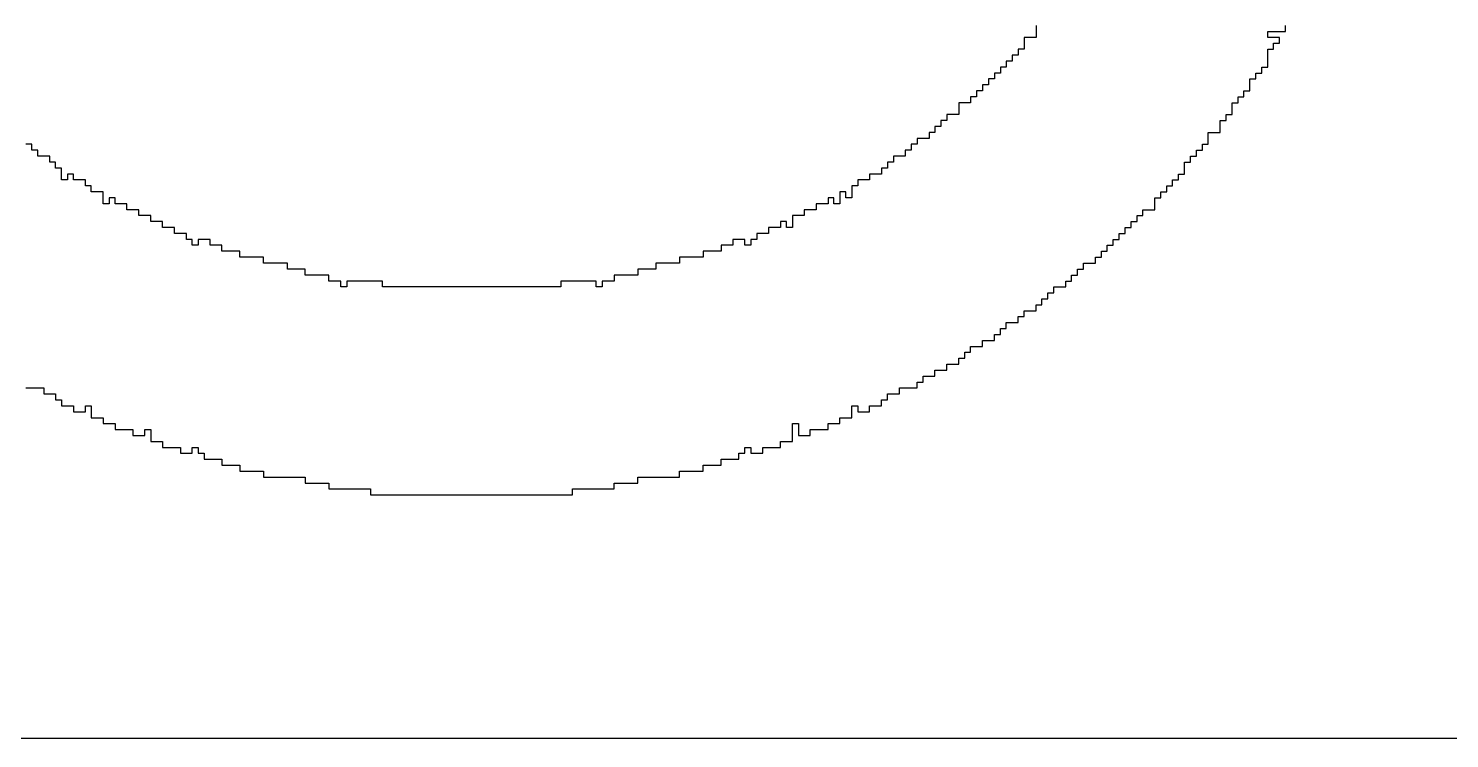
# Model space of a CAD drawing. Header units: millimetres. Extents: x -0.1 to 49.1, y -0.1 to 70.1.
# Drawn here: x 26.89 to 32.36, y 48.17 to 50.9 of the extents above; entities that cross this region are included whole.
import ezdxf

# ---------------------------------------------------------------- set-up
doc = ezdxf.new("R2010")
doc.units = ezdxf.units.MM
doc.layers.add('TopOverlay', color=2, linetype='Continuous')

msp = doc.modelspace()

# ---------------------------------------------------------------- linework, layer by layer
at = {"layer": 'TopOverlay'}
for p, q in [((30.7712, 50.9154), (30.7712, 50.8925)), ((31.7323, 50.8925), (31.7323, 50.9154)), ((30.7712, 50.8696), (30.7254, 50.8696)), ((30.7254, 50.8696), (30.7254, 50.8467)), ((30.7712, 50.8925), (30.7712, 50.8696)), ((31.6637, 50.8696), (31.6637, 50.8925)), ((31.6637, 50.8925), (31.7323, 50.8925)), ((31.7094, 50.8696), (31.6637, 50.8696)), ((31.7094, 50.8467), (31.7094, 50.8696)), ((30.7025, 50.801), (30.6796, 50.801)), ((30.6796, 50.801), (30.6796, 50.7781)), ((30.7254, 50.8239), (30.7025, 50.8239)), ((30.7025, 50.8239), (30.7025, 50.801)), ((30.7254, 50.8467), (30.7254, 50.8239)), ((31.6637, 50.801), (31.6637, 50.8239)), ((31.6637, 50.8239), (31.6865, 50.8239)), ((31.6637, 50.7781), (31.6637, 50.801)), ((31.6865, 50.8239), (31.6865, 50.8467)), ((31.6865, 50.8467), (31.7094, 50.8467)), ((30.6567, 50.7552), (30.6338, 50.7552)), ((30.6338, 50.7552), (30.6338, 50.7323)), ((30.6796, 50.7781), (30.6567, 50.7781)), ((30.6567, 50.7781), (30.6567, 50.7552)), ((31.6408, 50.7323), (31.6408, 50.7552)), ((31.6408, 50.7552), (31.6637, 50.7552)), ((31.6637, 50.7552), (31.6637, 50.7781)), ((30.611, 50.7094), (30.5881, 50.7094)), ((30.5881, 50.7094), (30.5881, 50.6865)), ((30.6338, 50.7323), (30.611, 50.7323)), ((30.611, 50.7323), (30.611, 50.7094)), ((31.595, 50.6865), (31.595, 50.7094)), ((31.595, 50.7094), (31.6179, 50.7094)), ((31.6179, 50.7094), (31.6179, 50.7323)), ((31.6179, 50.7323), (31.6408, 50.7323)), ((30.5423, 50.6408), (30.5194, 50.6408)), ((30.5194, 50.6408), (30.5194, 50.6179)), ((30.5652, 50.6637), (30.5423, 50.6637)), ((30.5423, 50.6637), (30.5423, 50.6408)), ((30.5881, 50.6865), (30.5652, 50.6865)), ((30.5652, 50.6865), (30.5652, 50.6637)), ((31.5492, 50.6179), (31.5492, 50.6408)), ((31.5492, 50.6408), (31.5721, 50.6408)), ((31.5721, 50.6408), (31.5721, 50.6637)), ((31.5721, 50.6637), (31.595, 50.6637)), ((31.595, 50.6637), (31.595, 50.6865)), ((30.5194, 50.6179), (30.4736, 50.6179)), ((30.4736, 50.6179), (30.4736, 50.595)), ((30.4736, 50.595), (30.4736, 50.5721)), ((31.5263, 50.595), (31.5263, 50.6179)), ((31.5263, 50.6179), (31.5492, 50.6179)), ((31.5263, 50.5721), (31.5263, 50.595)), ((30.405, 50.5264), (30.3821, 50.5264)), ((30.3821, 50.5264), (30.3821, 50.5035)), ((30.4279, 50.5492), (30.405, 50.5492)), ((30.405, 50.5492), (30.405, 50.5264)), ((30.4736, 50.5721), (30.4279, 50.5721)), ((30.4279, 50.5721), (30.4279, 50.5492)), ((31.4806, 50.5264), (31.4806, 50.5492)), ((31.4806, 50.5492), (31.5035, 50.5492)), ((31.4806, 50.5035), (31.4806, 50.5264)), ((31.5035, 50.5492), (31.5035, 50.5721)), ((31.5035, 50.5721), (31.5263, 50.5721)), ((30.3592, 50.4806), (30.3135, 50.4806)), ((30.3135, 50.4806), (30.3135, 50.4577)), ((30.3821, 50.5035), (30.3592, 50.5035)), ((30.3592, 50.5035), (30.3592, 50.4806)), ((31.4348, 50.4806), (31.4348, 50.5035)), ((31.4348, 50.5035), (31.4806, 50.5035)), ((31.4348, 50.4577), (31.4348, 50.4806)), ((26.9036, 50.4577), (26.8807, 50.4577)), ((26.9036, 50.4348), (26.9036, 50.4577)), ((26.9265, 50.4348), (26.9036, 50.4348)), ((26.9265, 50.4119), (26.9265, 50.4348)), ((30.2906, 50.4348), (30.2677, 50.4348)), ((30.2677, 50.4348), (30.2677, 50.4119)), ((30.3135, 50.4577), (30.2906, 50.4577)), ((30.2906, 50.4577), (30.2906, 50.4348)), ((31.389, 50.4119), (31.389, 50.4348)), ((31.389, 50.4348), (31.4119, 50.4348)), ((31.4119, 50.4348), (31.4119, 50.4577)), ((31.4119, 50.4577), (31.4348, 50.4577)), ((26.9723, 50.4119), (26.9265, 50.4119)), ((26.9723, 50.389), (26.9723, 50.4119)), ((26.9952, 50.389), (26.9723, 50.389)), ((26.9952, 50.3662), (26.9952, 50.389)), ((27.0181, 50.3662), (26.9952, 50.3662)), ((27.0181, 50.3433), (27.0181, 50.3662)), ((30.199, 50.3662), (30.1761, 50.3662)), ((30.1761, 50.3662), (30.1761, 50.3433)), ((30.2219, 50.389), (30.199, 50.389)), ((30.199, 50.389), (30.199, 50.3662)), ((30.2677, 50.4119), (30.2219, 50.4119)), ((30.2219, 50.4119), (30.2219, 50.389)), ((31.3433, 50.3662), (31.3433, 50.389)), ((31.3433, 50.389), (31.3662, 50.389)), ((31.3433, 50.3433), (31.3433, 50.3662)), ((31.3662, 50.389), (31.3662, 50.4119)), ((31.3662, 50.4119), (31.389, 50.4119)), ((27.0181, 50.3204), (27.0181, 50.3433)), ((27.0409, 50.3204), (27.0181, 50.3204)), ((27.0638, 50.3433), (27.0409, 50.3433)), ((27.0409, 50.3433), (27.0409, 50.3204)), ((27.0638, 50.3204), (27.0638, 50.3433)), ((27.1096, 50.3204), (27.0638, 50.3204)), ((27.1096, 50.2975), (27.1096, 50.3204)), ((30.1304, 50.3204), (30.0846, 50.3204)), ((30.0846, 50.3204), (30.0846, 50.2975)), ((30.1761, 50.3433), (30.1304, 50.3433)), ((30.1304, 50.3433), (30.1304, 50.3204)), ((31.2975, 50.2975), (31.2975, 50.3204)), ((31.2975, 50.3204), (31.3204, 50.3204)), ((31.3204, 50.3204), (31.3204, 50.3433)), ((31.3204, 50.3433), (31.3433, 50.3433)), ((27.1325, 50.2975), (27.1096, 50.2975)), ((27.1325, 50.2746), (27.1325, 50.2975)), ((27.1782, 50.2746), (27.1325, 50.2746)), ((27.1782, 50.2517), (27.1782, 50.2746)), ((27.1782, 50.2288), (27.1782, 50.2517)), ((27.224, 50.2517), (27.2011, 50.2517)), ((27.2011, 50.2517), (27.2011, 50.2288)), ((27.224, 50.2288), (27.224, 50.2517)), ((29.9931, 50.2517), (29.9702, 50.2517)), ((29.9702, 50.2517), (29.9702, 50.2288)), ((29.9931, 50.2288), (29.9931, 50.2517)), ((30.0388, 50.2746), (30.016, 50.2746)), ((30.016, 50.2746), (30.016, 50.2517)), ((30.016, 50.2517), (30.016, 50.2288)), ((30.0388, 50.2517), (30.0388, 50.2746)), ((30.0617, 50.2517), (30.0388, 50.2517)), ((30.0846, 50.2975), (30.0617, 50.2975)), ((30.0617, 50.2975), (30.0617, 50.2746)), ((30.0617, 50.2746), (30.0617, 50.2517)), ((31.2288, 50.2288), (31.2288, 50.2517)), ((31.2288, 50.2517), (31.2517, 50.2517)), ((31.2517, 50.2517), (31.2517, 50.2746)), ((31.2517, 50.2746), (31.2746, 50.2746)), ((31.2746, 50.2746), (31.2746, 50.2975)), ((31.2746, 50.2975), (31.2975, 50.2975)), ((27.2011, 50.2288), (27.1782, 50.2288)), ((27.2698, 50.2288), (27.224, 50.2288)), ((27.2698, 50.206), (27.2698, 50.2288)), ((27.3156, 50.206), (27.2698, 50.206)), ((27.3156, 50.1831), (27.3156, 50.206)), ((29.9244, 50.206), (29.8786, 50.206)), ((29.8786, 50.206), (29.8786, 50.1831)), ((29.9702, 50.2288), (29.9244, 50.2288)), ((29.9244, 50.2288), (29.9244, 50.206)), ((30.016, 50.2288), (29.9931, 50.2288)), ((31.1831, 50.1831), (31.1831, 50.206)), ((31.1831, 50.206), (31.2288, 50.206)), ((31.2288, 50.206), (31.2288, 50.2288)), ((27.3613, 50.1831), (27.3156, 50.1831)), ((27.3613, 50.1602), (27.3613, 50.1831)), ((27.4071, 50.1602), (27.3613, 50.1602)), ((27.4071, 50.1373), (27.4071, 50.1602)), ((29.81, 50.1602), (29.7871, 50.1602)), ((29.7871, 50.1602), (29.7871, 50.1373)), ((29.81, 50.1373), (29.81, 50.1602)), ((29.8786, 50.1831), (29.8329, 50.1831)), ((29.8329, 50.1831), (29.8329, 50.1602)), ((29.8329, 50.1602), (29.8329, 50.1373)), ((31.1373, 50.1373), (31.1373, 50.1602)), ((31.1373, 50.1602), (31.1602, 50.1602)), ((31.1602, 50.1602), (31.1602, 50.1831)), ((31.1602, 50.1831), (31.1831, 50.1831)), ((27.4529, 50.1373), (27.4071, 50.1373)), ((27.4529, 50.1144), (27.4529, 50.1373)), ((27.4986, 50.1144), (27.4529, 50.1144)), ((27.4986, 50.0915), (27.4986, 50.1144)), ((27.5215, 50.0915), (27.4986, 50.0915)), ((27.5215, 50.0687), (27.5215, 50.0915)), ((27.5902, 50.0915), (27.5444, 50.0915)), ((27.5444, 50.0915), (27.5444, 50.0687)), ((27.5902, 50.0687), (27.5902, 50.0915)), ((29.6498, 50.0915), (29.604, 50.0915)), ((29.604, 50.0915), (29.604, 50.0687)), ((29.6498, 50.0687), (29.6498, 50.0915)), ((29.6956, 50.0915), (29.6727, 50.0915)), ((29.6727, 50.0915), (29.6727, 50.0687)), ((29.7413, 50.1144), (29.6956, 50.1144)), ((29.6956, 50.1144), (29.6956, 50.0915)), ((29.7871, 50.1373), (29.7413, 50.1373)), ((29.7413, 50.1373), (29.7413, 50.1144)), ((29.8329, 50.1373), (29.81, 50.1373)), ((31.0687, 50.0687), (31.0687, 50.0915)), ((31.0687, 50.0915), (31.0915, 50.0915)), ((31.0915, 50.0915), (31.0915, 50.1144)), ((31.0915, 50.1144), (31.1144, 50.1144)), ((31.1144, 50.1144), (31.1144, 50.1373)), ((31.1144, 50.1373), (31.1373, 50.1373)), ((27.5444, 50.0687), (27.5215, 50.0687)), ((27.6359, 50.0687), (27.5902, 50.0687)), ((27.6359, 50.0458), (27.6359, 50.0687)), ((27.7046, 50.0458), (27.6359, 50.0458)), ((27.7046, 50.0229), (27.7046, 50.0458)), ((29.5583, 50.0458), (29.4896, 50.0458)), ((29.4896, 50.0458), (29.4896, 50.0229)), ((29.604, 50.0687), (29.5583, 50.0687)), ((29.5583, 50.0687), (29.5583, 50.0458)), ((29.6727, 50.0687), (29.6498, 50.0687)), ((31.0229, 50.0229), (31.0229, 50.0458)), ((31.0229, 50.0458), (31.0458, 50.0458)), ((31.0458, 50.0458), (31.0458, 50.0687)), ((31.0458, 50.0687), (31.0687, 50.0687)), ((27.7961, 50.0229), (27.7046, 50.0229)), ((27.7961, 50), (27.7961, 50.0229)), ((27.8877, 50), (27.7961, 50)), ((27.8877, 49.9771), (27.8877, 50)), ((27.9563, 49.9771), (27.8877, 49.9771)), ((27.9563, 49.9542), (27.9563, 49.9771)), ((29.3065, 49.9771), (29.2379, 49.9771)), ((29.2379, 49.9771), (29.2379, 49.9542)), ((29.3981, 50), (29.3065, 50)), ((29.3065, 50), (29.3065, 49.9771)), ((29.4896, 50.0229), (29.3981, 50.0229)), ((29.3981, 50.0229), (29.3981, 50)), ((30.9313, 49.9542), (30.9313, 49.9771)), ((30.9313, 49.9771), (30.9542, 49.9771)), ((30.9542, 49.9771), (30.9542, 50)), ((30.9542, 50), (31, 50)), ((31, 50), (31, 50.0229)), ((31, 50.0229), (31.0229, 50.0229)), ((28.0479, 49.9542), (27.9563, 49.9542)), ((28.0479, 49.9313), (28.0479, 49.9542)), ((28.0936, 49.9313), (28.0479, 49.9313)), ((28.0936, 49.9085), (28.0936, 49.9313)), ((28.2538, 49.9313), (28.1165, 49.9313)), ((28.1165, 49.9313), (28.1165, 49.9085)), ((28.2538, 49.9085), (28.2538, 49.9313)), ((29.0777, 49.9313), (28.9404, 49.9313)), ((28.9404, 49.9313), (28.9404, 49.9085)), ((29.0777, 49.9085), (29.0777, 49.9313)), ((29.1463, 49.9313), (29.1006, 49.9313)), ((29.1006, 49.9313), (29.1006, 49.9085)), ((29.2379, 49.9542), (29.1463, 49.9542)), ((29.1463, 49.9542), (29.1463, 49.9313)), ((30.8856, 49.9085), (30.8856, 49.9313)), ((30.8856, 49.9313), (30.9085, 49.9313)), ((30.9085, 49.9313), (30.9085, 49.9542)), ((30.9085, 49.9542), (30.9313, 49.9542)), ((28.1165, 49.9085), (28.0936, 49.9085)), ((28.9404, 49.9085), (28.2538, 49.9085)), ((29.1006, 49.9085), (29.0777, 49.9085)), ((30.8169, 49.8627), (30.8169, 49.8856)), ((30.8169, 49.8856), (30.8398, 49.8856)), ((30.8398, 49.8856), (30.8398, 49.9085)), ((30.8398, 49.9085), (30.8856, 49.9085)), ((30.7254, 49.794), (30.7254, 49.8169)), ((30.7254, 49.8169), (30.7712, 49.8169)), ((30.7712, 49.8169), (30.7712, 49.8398)), ((30.7712, 49.8398), (30.794, 49.8398)), ((30.794, 49.8398), (30.794, 49.8627)), ((30.794, 49.8627), (30.8169, 49.8627)), ((30.6567, 49.7483), (30.6567, 49.7712)), ((30.6567, 49.7712), (30.7025, 49.7712)), ((30.7025, 49.7712), (30.7025, 49.794)), ((30.7025, 49.794), (30.7254, 49.794)), ((30.5652, 49.6796), (30.5652, 49.7025)), ((30.5652, 49.7025), (30.611, 49.7025)), ((30.611, 49.7025), (30.611, 49.7254)), ((30.611, 49.7254), (30.6338, 49.7254)), ((30.6338, 49.7254), (30.6338, 49.7483)), ((30.6338, 49.7483), (30.6567, 49.7483)), ((30.4965, 49.6338), (30.4965, 49.6567)), ((30.4965, 49.6567), (30.5194, 49.6567)), ((30.5194, 49.6567), (30.5194, 49.6796)), ((30.5194, 49.6796), (30.5652, 49.6796)), ((30.4279, 49.5881), (30.4279, 49.611)), ((30.4279, 49.611), (30.4736, 49.611)), ((30.4736, 49.611), (30.4736, 49.6338)), ((30.4736, 49.6338), (30.4965, 49.6338)), ((30.3135, 49.5194), (30.3135, 49.5423)), ((30.3135, 49.5423), (30.3363, 49.5423)), ((30.3363, 49.5423), (30.3363, 49.5652)), ((30.3363, 49.5652), (30.3821, 49.5652)), ((30.3821, 49.5652), (30.3821, 49.5881)), ((30.3821, 49.5881), (30.4279, 49.5881)), ((26.8807, 49.5194), (26.9494, 49.5194)), ((26.9494, 49.5194), (26.9494, 49.4965)), ((26.9494, 49.4965), (26.9952, 49.4965)), ((26.9952, 49.4965), (26.9952, 49.4737)), ((30.199, 49.4737), (30.199, 49.4965)), ((30.199, 49.4965), (30.2448, 49.4965)), ((30.2448, 49.4965), (30.2448, 49.5194)), ((30.2448, 49.5194), (30.3135, 49.5194)), ((26.9952, 49.4737), (27.0181, 49.4737)), ((27.0181, 49.4737), (27.0181, 49.4508)), ((27.0181, 49.4508), (27.0638, 49.4508)), ((27.0638, 49.4508), (27.0638, 49.4279)), ((27.0638, 49.4279), (27.1096, 49.4279)), ((27.1096, 49.4279), (27.1096, 49.4508)), ((27.1096, 49.4508), (27.1325, 49.4508)), ((27.1325, 49.4508), (27.1325, 49.4279)), ((27.1325, 49.4279), (27.1325, 49.405)), ((30.0617, 49.4279), (30.0617, 49.4508)), ((30.0617, 49.4508), (30.0846, 49.4508)), ((30.0617, 49.405), (30.0617, 49.4279)), ((30.0846, 49.4508), (30.0846, 49.4279)), ((30.0846, 49.4279), (30.1304, 49.4279)), ((30.1304, 49.4279), (30.1304, 49.4508)), ((30.1304, 49.4508), (30.1761, 49.4508)), ((30.1761, 49.4508), (30.1761, 49.4737)), ((30.1761, 49.4737), (30.199, 49.4737)), ((27.1325, 49.405), (27.1782, 49.405)), ((27.1782, 49.405), (27.1782, 49.3821)), ((27.1782, 49.3821), (27.224, 49.3821)), ((27.224, 49.3821), (27.224, 49.3592)), ((29.8329, 49.3592), (29.8329, 49.3821)), ((29.8329, 49.3821), (29.8558, 49.3821)), ((29.8558, 49.3821), (29.8558, 49.3592)), ((29.9702, 49.3592), (29.9702, 49.3821)), ((29.9702, 49.3821), (30.016, 49.3821)), ((30.016, 49.3821), (30.016, 49.405)), ((30.016, 49.405), (30.0617, 49.405)), ((27.224, 49.3592), (27.2927, 49.3592)), ((27.2927, 49.3592), (27.2927, 49.3363)), ((27.2927, 49.3363), (27.3384, 49.3363)), ((27.3384, 49.3363), (27.3384, 49.3592)), ((27.3384, 49.3592), (27.3613, 49.3592)), ((27.3613, 49.3592), (27.3613, 49.3363)), ((27.3613, 49.3363), (27.3613, 49.3135)), ((29.8329, 49.3363), (29.8329, 49.3592)), ((29.8329, 49.3135), (29.8329, 49.3363)), ((29.8558, 49.3592), (29.8558, 49.3363)), ((29.8558, 49.3363), (29.9015, 49.3363)), ((29.9015, 49.3363), (29.9015, 49.3592)), ((29.9015, 49.3592), (29.9702, 49.3592)), ((27.3613, 49.3135), (27.4071, 49.3135)), ((27.4071, 49.3135), (27.4071, 49.2906)), ((27.4071, 49.2906), (27.4757, 49.2906)), ((27.4757, 49.2906), (27.4757, 49.2677)), ((27.4757, 49.2677), (27.5215, 49.2677)), ((27.5215, 49.2677), (27.5215, 49.2906)), ((27.5215, 49.2906), (27.5444, 49.2906)), ((27.5444, 49.2906), (27.5444, 49.2677)), ((27.5444, 49.2677), (27.5673, 49.2677)), ((27.5673, 49.2677), (27.5673, 49.2448)), ((29.6269, 49.2448), (29.6269, 49.2677)), ((29.6269, 49.2677), (29.6498, 49.2677)), ((29.6498, 49.2677), (29.6498, 49.2906)), ((29.6498, 49.2906), (29.6727, 49.2906)), ((29.6727, 49.2906), (29.6727, 49.2677)), ((29.6727, 49.2677), (29.7185, 49.2677)), ((29.7185, 49.2677), (29.7185, 49.2906)), ((29.7185, 49.2906), (29.7871, 49.2906)), ((29.7871, 49.2906), (29.7871, 49.3135)), ((29.7871, 49.3135), (29.8329, 49.3135)), ((27.5673, 49.2448), (27.6359, 49.2448)), ((27.6359, 49.2448), (27.6359, 49.2219)), ((27.6359, 49.2219), (27.7046, 49.2219)), ((27.7046, 49.2219), (27.7046, 49.199)), ((29.4896, 49.199), (29.4896, 49.2219)), ((29.4896, 49.2219), (29.5583, 49.2219)), ((29.5583, 49.2219), (29.5583, 49.2448)), ((29.5583, 49.2448), (29.6269, 49.2448)), ((27.7046, 49.199), (27.7961, 49.199)), ((27.7961, 49.199), (27.7961, 49.1762)), ((27.7961, 49.1762), (27.9563, 49.1762)), ((27.9563, 49.1762), (27.9563, 49.1533)), ((29.2379, 49.1533), (29.2379, 49.1762)), ((29.2379, 49.1762), (29.3981, 49.1762)), ((29.3981, 49.1762), (29.3981, 49.199)), ((29.3981, 49.199), (29.4896, 49.199)), ((27.9563, 49.1533), (28.0479, 49.1533)), ((28.0479, 49.1533), (28.0479, 49.1304)), ((28.0479, 49.1304), (28.2081, 49.1304)), ((28.2081, 49.1304), (28.2081, 49.1075)), ((28.2081, 49.1075), (28.9861, 49.1075)), ((28.9861, 49.1075), (28.9861, 49.1304)), ((28.9861, 49.1304), (29.1463, 49.1304)), ((29.1463, 49.1304), (29.1463, 49.1533)), ((29.1463, 49.1533), (29.2379, 49.1533)), ((33.174, 48.1692), (24.0202, 48.1692))]:
    msp.add_line(p, q, dxfattribs=at)

doc.saveas('drawing.dxf')
